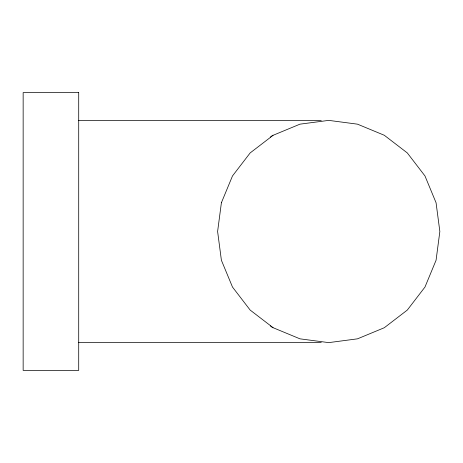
<?xml version="1.0" encoding="UTF-8"?>
<svg xmlns="http://www.w3.org/2000/svg" width="463" height="463" viewBox="0 0 463 463"><rect width="100%" height="100%" fill="white"/><g stroke="black" fill="none" stroke-linecap="round" stroke-linejoin="round"><path stroke-width="0.69" d="M273.048 135.265L272.707 135.265M270.444 137.048L272.14 135.711M78.71 120.38L321.287 120.38M78.71 342.62L321.287 342.62M272.707 327.735L273.048 327.735M270.444 325.952L272.14 327.289M221.395 202.742L217.61 231.5L221.395 260.258L232.495 287.06L250.159 310.071L273.17 327.735L299.972 338.835L328.73 342.62L357.488 338.835L384.29 327.735L407.301 310.071L424.965 287.06L436.065 260.258L439.85 231.5L436.065 202.742L424.965 175.94L407.301 152.929L384.29 135.265L357.488 124.165L328.73 120.38L299.972 124.165L273.17 135.265L250.159 152.929L232.495 175.94L221.395 202.742M78.71 92.6L23.15 92.6L23.15 370.4L78.71 370.4L78.71 92.6"/></g></svg>
